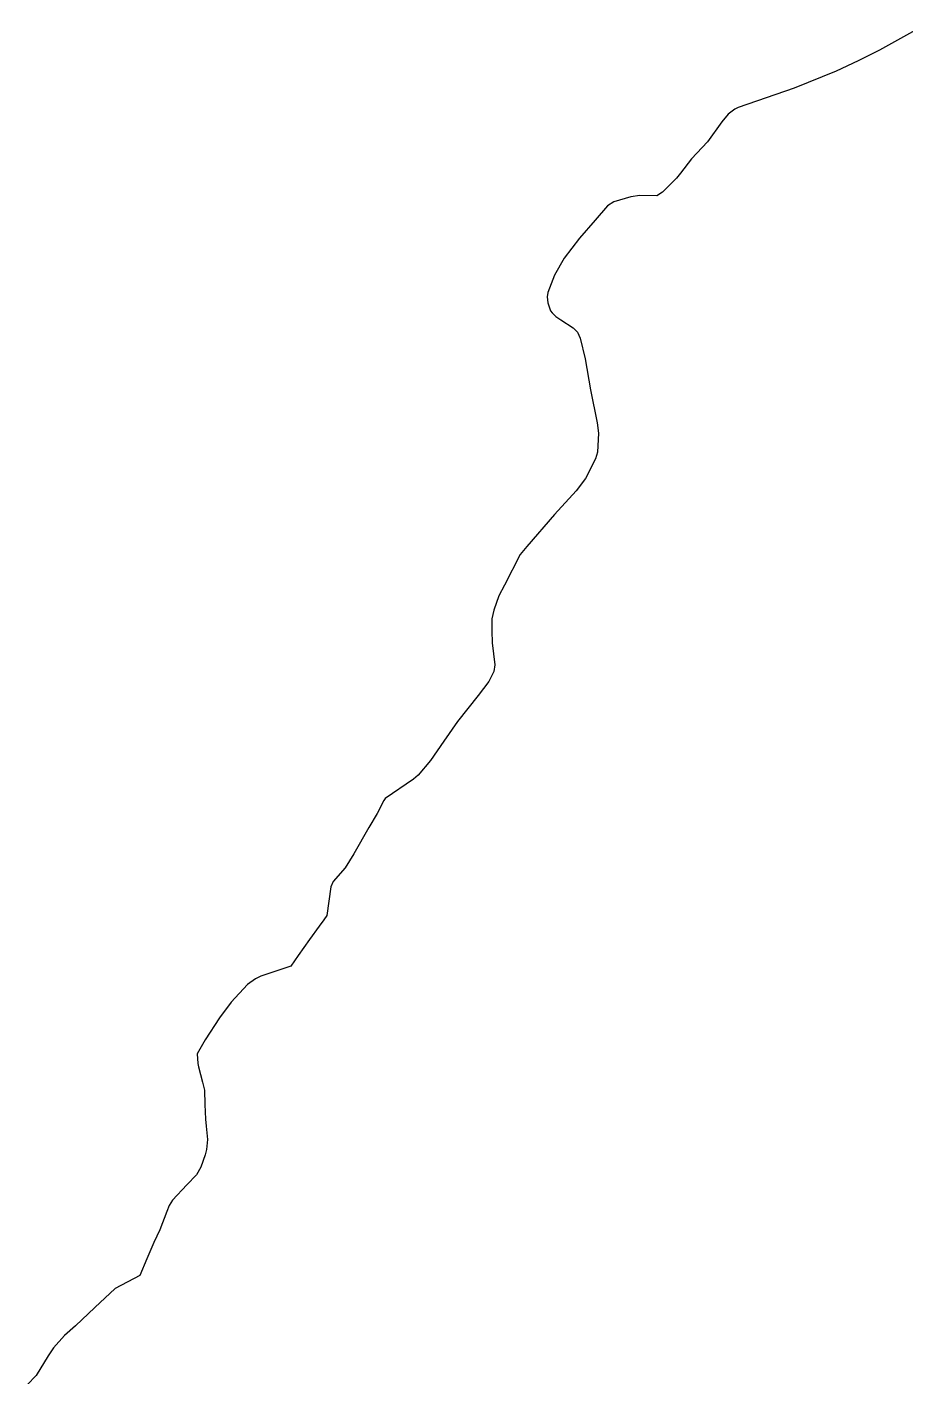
# Model space of a CAD drawing. Extents: x 1189447 to 1205702, y 6141591 to 6152844.
# Drawn here: x 1195722 to 1197574, y 6147113 to 6149959 of the extents above; entities that cross this region are included whole.
import ezdxf

# ---------------------------------------------------------------- set-up
doc = ezdxf.new("R2010")
doc.units = 0
doc.linetypes.add('CONTINU', pattern=[0])
doc.layers.add('1SECTION', color=7, linetype='CONTINU')

msp = doc.modelspace()

# ---------------------------------------------------------------- linework, layer by layer
at = {"layer": '1SECTION'}
msp.add_lwpolyline([(1197607.2, 6149959), (1197518.39, 6149909.89), (1197473.48, 6149887.43), (1197426.94, 6149866.05), (1197338.46, 6149830.14), (1197220.44, 6149789.35), (1197213.82, 6149785.86), (1197199.59, 6149775.2), (1197186.09, 6149758.76), (1197156.08, 6149717.01), (1197122.71, 6149681.43), (1197098.94, 6149650.89), (1197090.76, 6149640.59), (1197061.31, 6149610.77), (1197049.37, 6149603.24), (1197013.91, 6149603.69), (1196994.59, 6149600.92), (1196959.1, 6149590.33), (1196945.47, 6149581.77), (1196919.67, 6149551.93), (1196886.64, 6149513.73), (1196854.34, 6149471.67), (1196833.75, 6149435.67), (1196819.82, 6149399.5), (1196818.5, 6149390.16), (1196819.85, 6149377.76), (1196825.46, 6149360.58), (1196828.8, 6149356.23), (1196836.52, 6149348.93), (1196846.94, 6149341.59), (1196873.17, 6149324.66), (1196882.11, 6149315.88), (1196888.09, 6149303.02), (1196898.72, 6149259.43), (1196909.37, 6149193.88), (1196923.88, 6149124.55), (1196926.77, 6149102.92), (1196924.07, 6149062.89), (1196920.15, 6149048.84), (1196899.13, 6149006.99), (1196879.2, 6148981.61), (1196833.89, 6148931.44), (1196775.61, 6148863.96), (1196761.38, 6148846.84), (1196728.22, 6148782.47), (1196716.58, 6148759.75), (1196705.6, 6148730.01), (1196701.49, 6148711.7), (1196701.49, 6148685.91), (1196702.53, 6148661.23), (1196708.32, 6148614.22), (1196706.27, 6148600.24), (1196695.4, 6148579.57), (1196673.08, 6148549.83), (1196629.69, 6148495.03), (1196600.72, 6148454.02), (1196572.23, 6148412.65), (1196546.25, 6148382.27), (1196536.34, 6148373.25), (1196476.95, 6148332.82), (1196474.13, 6148328.77), (1196460.36, 6148301.19), (1196442.56, 6148271.56), (1196410.87, 6148216.42), (1196392.52, 6148186.36), (1196367.35, 6148157.58), (1196362.71, 6148146.3), (1196354.1, 6148086.23), (1196348.02, 6148076.96), (1196337.94, 6148064), (1196317.47, 6148035.37), (1196293.58, 6148001.89), (1196278.11, 6147979.27), (1196214.92, 6147958.47), (1196203.54, 6147952.37), (1196186.69, 6147940.74), (1196152.37, 6147903.72), (1196127.58, 6147870.79), (1196097.51, 6147824.18), (1196080.81, 6147794.81), (1196082.13, 6147773.96), (1196083.66, 6147767.03), (1196092.38, 6147735.24), (1196096.05, 6147718.06), (1196097.05, 6147688.14), (1196098.53, 6147657.09), (1196099.56, 6147642.41), (1196102.25, 6147614.28), (1196100.19, 6147592.94), (1196097.83, 6147582.04), (1196088.55, 6147555.9), (1196079.14, 6147539.68), (1196058.92, 6147518.4), (1196028.72, 6147486.51), (1196022.03, 6147475.23), (1196016.81, 6147462.04), (1196002.16, 6147423.54), (1195989.7, 6147397.06), (1195975.07, 6147362.19), (1195960.21, 6147327.52), (1195908.15, 6147299.85), (1195865.12, 6147259.81), (1195824.46, 6147221.22), (1195801.38, 6147200.81), (1195778.11, 6147174.81), (1195767.19, 6147158.31), (1195741.65, 6147116.57), (1195722.28, 6147096.76)], dxfattribs=at)

doc.saveas('drawing.dxf')
